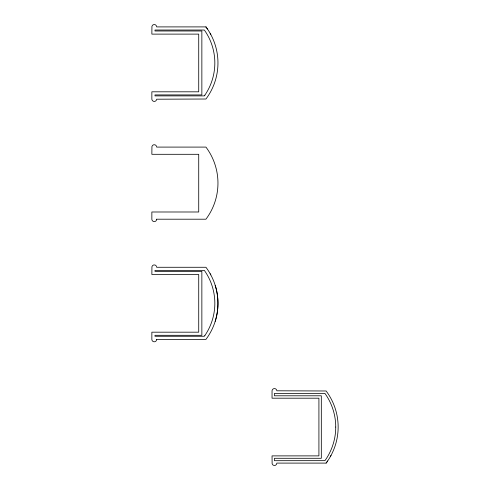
<?xml version="1.0" encoding="UTF-8"?>
<svg xmlns="http://www.w3.org/2000/svg" width="490" height="490" viewBox="0 0 490 490"><rect width="100%" height="100%" fill="white"/><g stroke="black" fill="none" stroke-linecap="round" stroke-linejoin="round"><path stroke-width="0.73" d="M215.19 321.366C218.877 309.723 218.877 296.952 215.19 285.309M330.358 456.631L330.977 455.498M327.626 461.004L326.126 463.099L276.85 463.099A2.401 2.401 0 0 1 272.122 463.718L272.042 455.884L318.916 455.884L318.916 398.192L272.042 398.192L272.042 390.983A2.401 2.401 0 0 1 274.351 388.582A2.401 2.401 0 0 1 276.844 390.793L326.126 390.983A60.092 60.092 0 0 1 326.126 463.099M205.941 26.901L156.659 26.901A2.401 2.401 0 0 0 151.937 26.282L151.857 34.116L198.726 34.116L198.726 91.808L151.857 91.808L151.857 99.017A2.401 2.401 0 0 0 154.166 101.418A2.401 2.401 0 0 0 156.653 99.207L205.941 99.017A60.092 60.092 0 0 0 205.941 26.901L207.442 28.996M210.167 33.369L210.792 34.502M210.167 273.745L210.792 274.878M335.742 427.041C335.766 439.009 331.926 450.941 324.937 460.655L274.449 460.692L274.449 458.291L321.318 458.291L321.318 395.791L274.449 395.791L274.449 393.39L324.907 393.39C331.92 403.111 335.76 415.055 335.742 427.041M156.659 219.202L156.653 219.391A2.401 2.401 0 0 1 154.166 221.609A2.401 2.401 0 0 1 151.857 219.202L151.857 211.992L198.726 211.992L198.726 154.301L151.857 154.301L151.937 146.467A2.401 2.401 0 0 1 156.659 147.092L205.941 147.092A60.092 60.092 0 0 1 205.941 219.202L156.659 219.202M156.659 339.392L156.653 339.582A2.401 2.401 0 0 1 154.166 341.793A2.401 2.401 0 0 1 151.857 339.392L151.857 332.183L198.726 332.183L198.726 274.492L151.857 274.492L151.937 266.658A2.401 2.401 0 0 1 156.659 267.277L205.941 267.277A60.092 60.092 0 0 1 205.941 339.392L156.659 339.392M204.863 95.158L204.348 95.893L154.981 95.893L154.981 94.931L201.856 94.931L201.856 30.993L154.981 30.993L154.981 30.031L204.348 30.031L204.863 30.766A56.969 56.969 0 0 1 204.863 95.158M204.863 335.534L204.348 336.269L154.981 336.269L154.981 335.307L201.856 335.307L201.856 271.368L154.981 271.368L154.981 270.407L204.348 270.407L204.863 271.142A56.969 56.969 0 0 1 204.863 335.534"/></g></svg>
